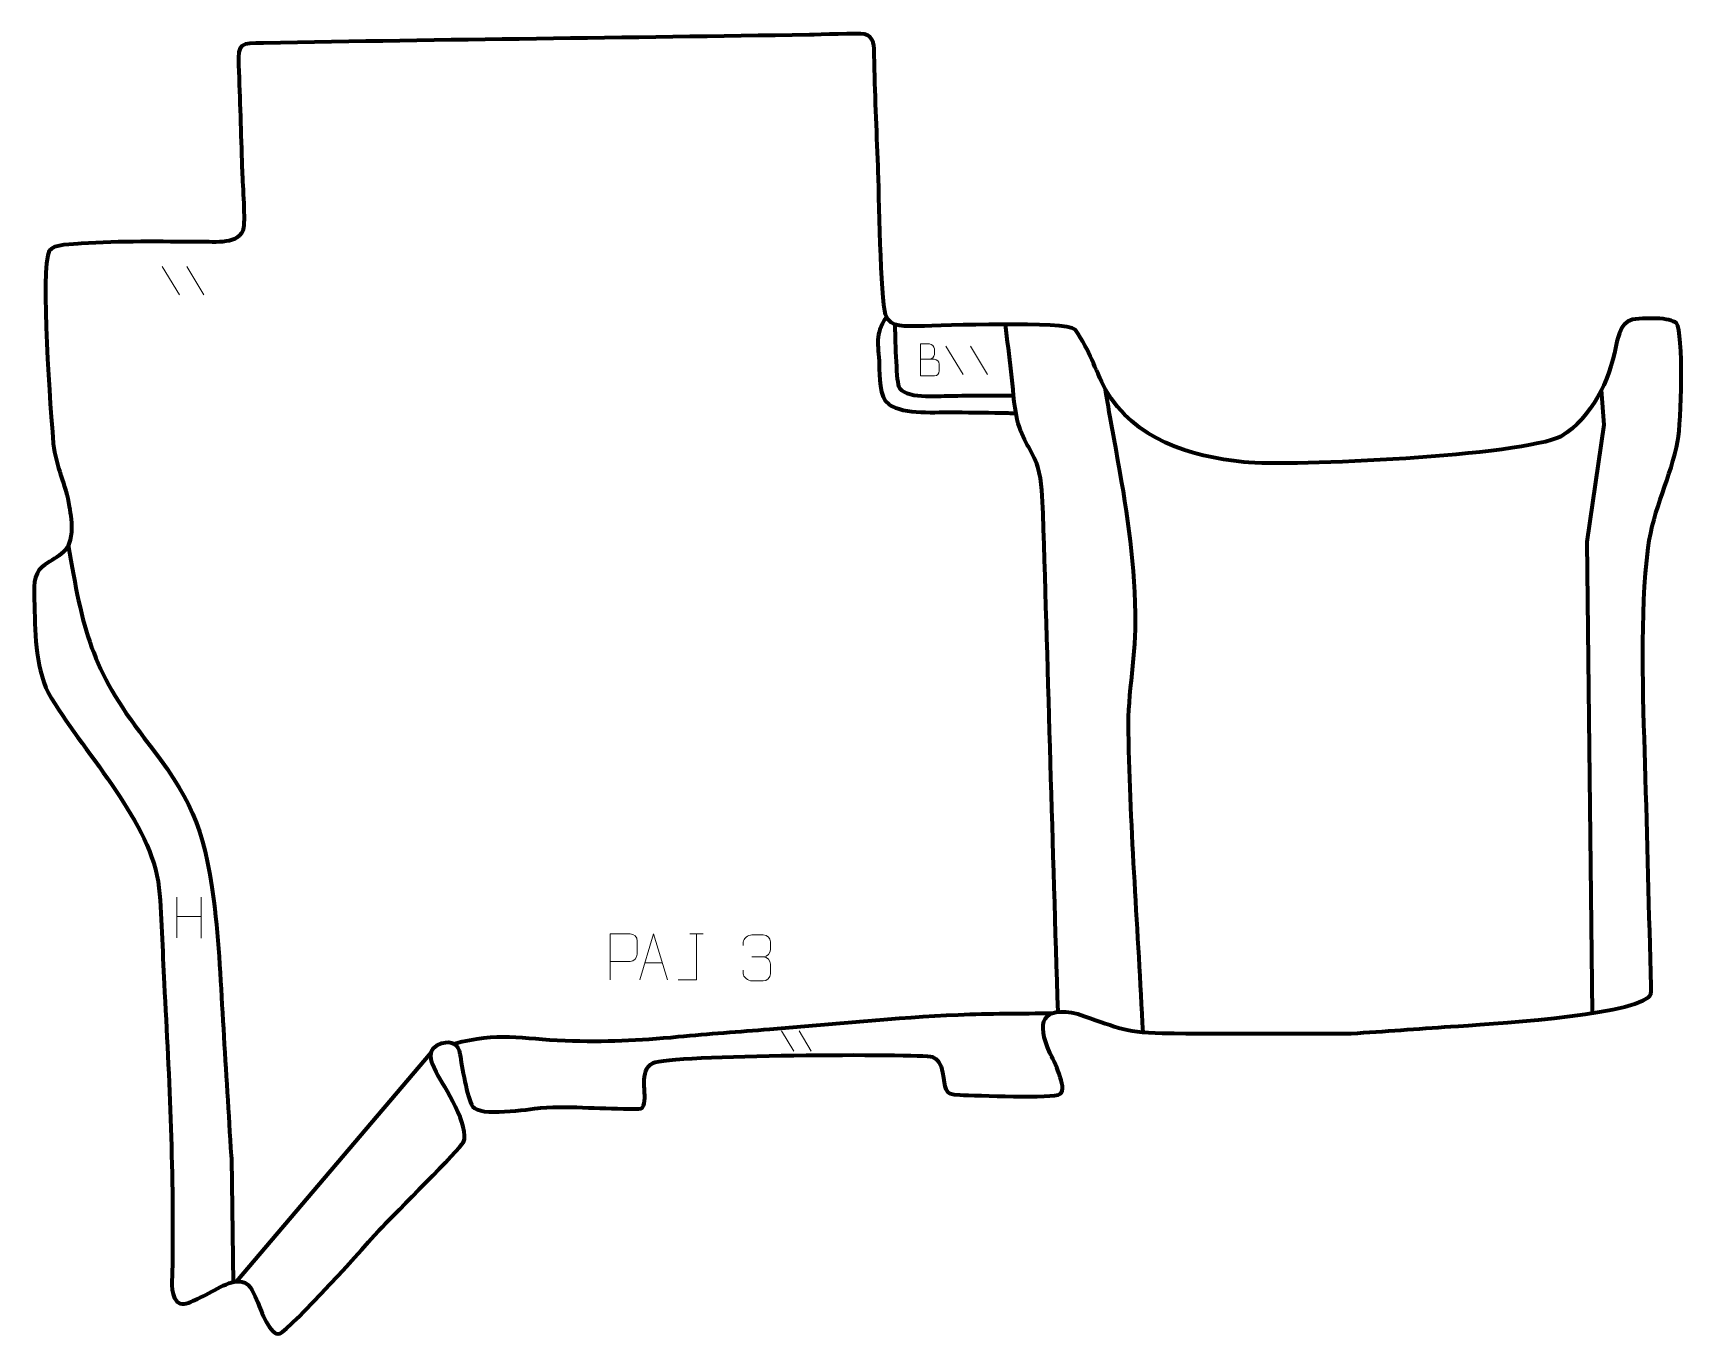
# Model space of a CAD drawing. Header units: millimetres. Extents: x -754 to 142, y 170 to 877.
import ezdxf

# ---------------------------------------------------------------- set-up
doc = ezdxf.new("R2010")
doc.units = ezdxf.units.MM
doc.header["$MEASUREMENT"] = 0
doc.layers.add('layer 2', color=7, linetype='Continuous')
doc.layers.add('layer 3', color=7, linetype='Continuous')

msp = doc.modelspace()

# ---------------------------------------------------------------- linework, layer by layer
at = {"layer": 'layer 2', "color": 250, "lineweight": 9}
for points in [[(-683.3985, 750.7882), (-683.3985, 750.7882), (-674.1346, 735.3955), (-674.1346, 735.3955)], [(-670.1145, 750.7882), (-670.1145, 750.7882), (-660.8506, 735.3955), (-660.8506, 735.3955)], [(-258.5093, 707.6193), (-258.5093, 707.6193), (-249.2454, 692.2266), (-249.2454, 692.2266)], [(-245.2253, 707.6193), (-245.2253, 707.6193), (-235.9614, 692.2266), (-235.9614, 692.2266)], [(-675.4941, 408.8863), (-675.4941, 408.8863), (-675.4941, 386.6936), (-675.4941, 386.6936)], [(-662.3784, 408.8863), (-662.3784, 408.8863), (-662.3784, 386.536), (-662.3784, 386.536)], [(-675.4766, 398.2439), (-675.4766, 398.2439), (-662.3784, 398.2439), (-662.3784, 398.2439)], [(-397.2958, 388.8558), (-397.2958, 388.8558), (-390.1276, 388.8558), (-390.1276, 388.8558)], [(-363.7117, 376.379), (-363.7117, 376.379), (-357.5153, 376.379), (-357.5153, 376.379)], [(-421.6784, 373.1517), (-421.6784, 373.1517), (-412.1827, 373.1517), (-412.1827, 373.1517)], [(-347.6504, 336.3694), (-347.6504, 336.3694), (-341.021, 325.3541), (-341.021, 325.3541)], [(-338.1441, 336.3694), (-338.1441, 336.3694), (-331.5147, 325.3541), (-331.5147, 325.3541)]]:
    msp.add_open_spline(points, degree=3, dxfattribs=at)
at = {"layer": 'layer 2', "color": 142, "lineweight": 158}
for points, knots in [([(-290.7244, 723.4569), (-297.5929, 713.0337), (-295.0989, 709.45), (-294.6773, 697.4827), (-294.6773, 697.4827), (-294.4684, 691.5551), (-294.9078, 679.7356), (-289.4747, 676.041), (-289.4747, 676.041), (-280.9511, 670.2449), (-263.7138, 671.9286), (-253.3412, 671.784), (-253.3412, 671.784), (-243.8226, 671.6514), (-234.302, 671.4878), (-224.7834, 671.3389), (-224.7834, 671.3389), (-223.2798, 671.3154), (-221.7763, 671.2919), (-220.2727, 671.2683)], [0, 0, 0, 0, 0.16666667, 0.16666667, 0.16666667, 0.16666667, 0.33333333, 0.33333333, 0.33333333, 0.33333333, 0.5, 0.5, 0.5, 0.5, 0.66666667, 0.66666667, 0.66666667, 0.66666667, 1, 1, 1, 1]), ([(-286.301, 719.4236), (-286.0166, 713.2541), (-285.579, 689.8495), (-284.1643, 685.8721), (-284.1643, 685.8721), (-281.6164, 678.7081), (-262.8966, 680.6503), (-256.3555, 680.6955), (-256.3555, 680.6955), (-244.7236, 680.7757), (-233.0864, 680.7708), (-221.4539, 680.8016)], [0, 0, 0, 0, 0.25, 0.25, 0.25, 0.25, 0.5, 0.5, 0.5, 0.5, 1, 1, 1, 1]), ([(-197.7093, 346.5655), (-200.5786, 436.6513), (-202.9978, 526.75), (-205.8243, 616.837), (-205.8243, 616.837), (-206.0807, 624.9321), (-206.4237, 634.291), (-208.597, 642.0855), (-208.597, 642.0855), (-211.9029, 651.7131), (-216.9709, 656.0142), (-219.8682, 667.8049), (-219.8682, 667.8049), (-221.7226, 676.1748), (-222.1305, 685.2876), (-223.0911, 693.8403), (-223.0911, 693.8403), (-224.0961, 702.3627), (-225.1784, 710.8768), (-226.2355, 719.393)], [0, 0, 0, 0, 0.16666667, 0.16666667, 0.16666667, 0.16666667, 0.33333333, 0.33333333, 0.33333333, 0.33333333, 0.5, 0.5, 0.5, 0.5, 0.66666667, 0.66666667, 0.66666667, 0.66666667, 1, 1, 1, 1]), ([(-151.5943, 335.616), (-154.2348, 389.6878), (-158.5099, 444.4662), (-159.5182, 498.5104), (-159.5182, 498.5104), (-159.9177, 519.9276), (-155.2183, 540.3415), (-155.6753, 562.3993), (-155.6753, 562.3993), (-156.3425, 594.6079), (-160.5809, 620.1188), (-166.272, 651.5449), (-166.272, 651.5449), (-168.1427, 661.8755), (-169.9953, 672.2093), (-171.7968, 682.5523), (-171.7968, 682.5523), (-171.7968, 682.5523), (-172.0541, 684.0299), (-172.0541, 684.0299)], [0, 0, 0, 0, 0.16666667, 0.16666667, 0.16666667, 0.16666667, 0.33333333, 0.33333333, 0.33333333, 0.33333333, 0.5, 0.5, 0.5, 0.5, 0.66666667, 0.66666667, 0.66666667, 0.66666667, 1, 1, 1, 1]), ([(92.0391, 345.9109), (92.0391, 345.9109), (89.1526, 601.4097), (89.1526, 601.4097), (89.1526, 601.4097), (89.1526, 601.4097), (98.3351, 664.9976), (98.3351, 664.9976), (98.3351, 664.9976), (98.3351, 664.9976), (96.9429, 683.9296), (96.9429, 683.9296)], [0, 0, 0, 0, 0.25, 0.25, 0.25, 0.25, 0.5, 0.5, 0.5, 0.5, 1, 1, 1, 1]), ([(-734.3624, 599.6489), (-726.7403, 554.193), (-721.9761, 532.4836), (-693.2068, 495.0963), (-693.2068, 495.0963), (-667.9882, 462.3236), (-660.9781, 448.4184), (-655.4836, 406.6271), (-655.4836, 406.6271), (-652.58, 384.5423), (-651.6952, 359.9606), (-650.3065, 337.5511), (-650.3065, 337.5511), (-648.8819, 314.5617), (-647.5364, 291.5681), (-646.0613, 268.5817), (-646.0613, 268.5817), (-646.0613, 268.5817), (-645.9651, 267.086), (-645.9651, 267.086), (-645.9651, 267.086), (-645.9651, 267.086), (-644.9249, 199.6426), (-644.9249, 199.6426)], [0, 0, 0, 0, 0.14285714, 0.14285714, 0.14285714, 0.14285714, 0.28571429, 0.28571429, 0.28571429, 0.28571429, 0.42857143, 0.42857143, 0.42857143, 0.42857143, 0.57142857, 0.57142857, 0.57142857, 0.57142857, 0.71428571, 0.71428571, 0.71428571, 0.71428571, 1, 1, 1, 1]), ([(-525.2472, 329.3544), (-501.3043, 335.8979), (-488.8853, 331.9479), (-464.9861, 331.0571), (-464.9861, 331.0571), (-443.015, 330.2382), (-425.4691, 331.0868), (-403.6392, 333.1624), (-403.6392, 333.1624), (-387.1553, 334.7296), (-370.5742, 335.9102), (-354.0612, 337.2061), (-354.0612, 337.2061), (-320.3823, 339.8636), (-285.469, 343.6172), (-251.8581, 345.0869), (-251.8581, 345.0869), (-235.0386, 345.8223), (-217.563, 345.6275), (-200.6226, 345.9651)], [0, 0, 0, 0, 0.16666667, 0.16666667, 0.16666667, 0.16666667, 0.33333333, 0.33333333, 0.33333333, 0.33333333, 0.5, 0.5, 0.5, 0.5, 0.66666667, 0.66666667, 0.66666667, 0.66666667, 1, 1, 1, 1])]:
    msp.add_open_spline(points, degree=3, knots=knots, dxfattribs=at)
at = {"layer": 'layer 2', "color": 250, "lineweight": 9}
for points, knots in [([(-272.3854, 700.4369), (-269.8603, 700.4371), (-267.335, 700.4371), (-264.8093, 700.4369), (-264.8093, 700.4369), (-263.4384, 700.4249), (-262.1035, 699.22), (-262.1035, 697.7976), (-262.1035, 697.7976), (-262.1038, 697.0145), (-262.1038, 694.8983), (-262.1035, 694.1149), (-262.1035, 694.1149), (-262.0913, 692.8255), (-263.1615, 691.4279), (-264.7726, 691.4397), (-264.7726, 691.4397), (-267.2984, 691.4399), (-269.824, 691.4399), (-272.3494, 691.4397), (-272.3494, 691.4397), (-272.3494, 697.2123), (-272.3494, 702.9846), (-272.3494, 708.7567), (-272.3494, 708.7567), (-270.7021, 708.7567), (-269.0545, 708.7567), (-267.4069, 708.7567), (-267.4069, 708.7567), (-266.2405, 708.769), (-264.7853, 707.4431), (-264.7731, 706.0813), (-264.7731, 706.0813), (-264.7734, 704.6474), (-264.7734, 704.5461), (-264.7731, 703.112), (-264.7731, 703.112), (-264.7611, 701.6782), (-266.048, 700.4249), (-267.4429, 700.4369)], [0, 0, 0, 0, 0.09090909, 0.09090909, 0.09090909, 0.09090909, 0.18181818, 0.18181818, 0.18181818, 0.18181818, 0.27272727, 0.27272727, 0.27272727, 0.27272727, 0.36363636, 0.36363636, 0.36363636, 0.36363636, 0.45454545, 0.45454545, 0.45454545, 0.45454545, 0.54545455, 0.54545455, 0.54545455, 0.54545455, 0.63636364, 0.63636364, 0.63636364, 0.63636364, 0.72727273, 0.72727273, 0.72727273, 0.72727273, 0.81818182, 0.81818182, 0.81818182, 0.81818182, 1, 1, 1, 1]), ([(-440.5771, 363.9022), (-440.5771, 363.9022), (-440.5771, 388.8558), (-440.5771, 388.8558), (-440.5771, 388.8558), (-436.9821, 388.8558), (-433.3868, 388.8558), (-429.7914, 388.8558), (-429.7914, 388.8558), (-427.4662, 388.8179), (-425.9088, 387.3278), (-425.913, 384.9617), (-425.913, 384.9617), (-425.9134, 382.926), (-425.9134, 379.8667), (-425.913, 377.8307), (-425.913, 377.8307), (-425.9195, 375.9553), (-427.7317, 374.0134), (-429.7413, 373.9943), (-429.7413, 373.9943), (-429.7413, 373.9943), (-440.5771, 373.9943), (-440.5771, 373.9943)], [0, 0, 0, 0, 0.14285714, 0.14285714, 0.14285714, 0.14285714, 0.28571429, 0.28571429, 0.28571429, 0.28571429, 0.42857143, 0.42857143, 0.42857143, 0.42857143, 0.57142857, 0.57142857, 0.57142857, 0.57142857, 0.71428571, 0.71428571, 0.71428571, 0.71428571, 1, 1, 1, 1]), ([(-424.401, 363.9023), (-424.401, 363.9023), (-417.03, 388.8558), (-417.03, 388.8558), (-417.03, 388.8558), (-417.03, 388.8558), (-409.4601, 363.9023), (-409.4601, 363.9023)], [0, 0, 0, 0, 0.33333333, 0.33333333, 0.33333333, 0.33333333, 1, 1, 1, 1]), ([(-403.7337, 363.9022), (-403.7337, 363.9022), (-393.7117, 363.9022), (-393.7117, 363.9022), (-393.7117, 363.9022), (-393.7117, 363.9022), (-393.7117, 388.8558), (-393.7117, 388.8558)], [0, 0, 0, 0, 0.33333333, 0.33333333, 0.33333333, 0.33333333, 1, 1, 1, 1]), ([(-368.4214, 382.6242), (-368.4214, 382.6242), (-368.4214, 384.4814), (-368.4214, 384.4814), (-368.4214, 384.4814), (-368.4357, 386.2233), (-365.7712, 388.3414), (-363.7121, 388.3187), (-363.7121, 388.3187), (-361.648, 388.3187), (-359.584, 388.3187), (-357.5203, 388.3187), (-357.5203, 388.3187), (-355.3258, 388.3275), (-353.7275, 386.4807), (-353.6831, 384.5686), (-353.6831, 384.5686), (-353.6835, 383.1335), (-353.6835, 381.6984), (-353.6831, 380.2629), (-353.6831, 380.2629), (-353.7317, 378.6094), (-355.3343, 376.3794), (-357.5326, 376.3894), (-357.5326, 376.3894), (-355.3289, 376.3782), (-353.7209, 374.575), (-353.6669, 372.5155), (-353.6669, 372.5155), (-353.6673, 370.7308), (-353.6673, 368.9461), (-353.6669, 367.161), (-353.6669, 367.161), (-353.6568, 365.0996), (-355.7117, 363.3365), (-357.5326, 363.3446), (-357.5326, 363.3446), (-359.5979, 363.3449), (-361.6631, 363.3449), (-363.7287, 363.3446), (-363.7287, 363.3446), (-365.8973, 363.3561), (-368.4283, 365.7563), (-368.4469, 367.2181), (-368.4469, 367.2181), (-368.4469, 367.2181), (-368.4469, 369.1267), (-368.4469, 369.1267)], [0, 0, 0, 0, 0.07692308, 0.07692308, 0.07692308, 0.07692308, 0.15384615, 0.15384615, 0.15384615, 0.15384615, 0.23076923, 0.23076923, 0.23076923, 0.23076923, 0.30769231, 0.30769231, 0.30769231, 0.30769231, 0.38461538, 0.38461538, 0.38461538, 0.38461538, 0.46153846, 0.46153846, 0.46153846, 0.46153846, 0.53846154, 0.53846154, 0.53846154, 0.53846154, 0.61538462, 0.61538462, 0.61538462, 0.61538462, 0.69230769, 0.69230769, 0.69230769, 0.69230769, 0.76923077, 0.76923077, 0.76923077, 0.76923077, 0.84615385, 0.84615385, 0.84615385, 0.84615385, 1, 1, 1, 1])]:
    msp.add_open_spline(points, degree=3, knots=knots, dxfattribs=at)
at = {"layer": 'layer 2', "color": 142, "lineweight": 158}
msp.add_open_spline([(-643.2118, 200.4007), (-643.2118, 200.4007), (-537.5076, 324.7873), (-537.5076, 324.7873)], degree=3, dxfattribs=at)
at = {"layer": 'layer 3', "color": 242, "lineweight": 158}
msp.add_open_spline([(-38.75, 334.867), (-72.7997, 334.955), (-107.1801, 334.5876), (-141.1847, 335.1081), (-141.1847, 335.1081), (-163.144, 335.4444), (-167.3679, 339.0945), (-186.9676, 345.4947), (-186.9676, 345.4947), (-206.566, 350.0405), (-209.6131, 340.9436), (-202.0831, 324.3592), (-202.0831, 324.3592), (-200.3442, 320.5294), (-192.3152, 305.3587), (-196.5401, 302.1184), (-196.5401, 302.1184), (-200.1768, 299.3292), (-242.0407, 301.4598), (-251.0488, 301.5439), (-251.0488, 301.5439), (-260.3977, 301.6166), (-258.7082, 305.5937), (-260.2776, 313.6925), (-260.2776, 313.6925), (-261.237, 318.6435), (-263.1563, 321.0687), (-265.7494, 322.2226), (-265.7494, 322.2226), (-273.1465, 324.114), (-408.5986, 323.456), (-417.2826, 318.982), (-417.2826, 318.982), (-425.4154, 314.7919), (-420.2716, 301.6894), (-422.3999, 295.7989), (-422.3999, 295.7989), (-423.1292, 293.7805), (-424.2141, 294.2053), (-426.8582, 294.0775), (-426.8582, 294.0775), (-444.5322, 293.816), (-460.1492, 295.7296), (-478.2753, 294.5651), (-478.2753, 294.5651), (-485.0287, 293.8304), (-511.3806, 289.5142), (-515.1273, 295.3634), (-515.1273, 295.3634), (-518.2411, 300.2247), (-520.989, 317.2579), (-522.0118, 323.6465), (-522.0118, 323.6465), (-522.9181, 329.2804), (-526.2493, 331.1142), (-531.8632, 329.6549), (-531.8632, 329.6549), (-540.2856, 326.7957), (-538.2497, 320.2773), (-534.8228, 313.9015), (-534.8228, 313.9015), (-530.6414, 306.4435), (-516.2084, 283.8198), (-520.1652, 276.0184), (-520.1652, 276.0184), (-522.0791, 272.2447), (-557.8051, 236.5578), (-564.0805, 230.1008), (-564.0805, 230.1008), (-571.7364, 221.7578), (-614.2513, 174.1351), (-619.6186, 172.2187), (-619.6186, 172.2187), (-624.9363, 170.3199), (-629.9799, 185.2202), (-631.6667, 188.9362), (-631.6667, 188.9362), (-633.5625, 193.1128), (-635.3069, 199.3865), (-640.1945, 200.3014), (-640.1945, 200.3014), (-647.337, 201.6384), (-656.2483, 194.3889), (-664.3715, 191.0327), (-664.3715, 191.0327), (-667.6008, 189.6984), (-670.9151, 187.5251), (-673.6865, 188.4962), (-673.6865, 188.4962), (-679.4648, 190.5212), (-678.046, 200.5389), (-677.9678, 205.3292), (-677.9678, 205.3292), (-677.1248, 256.8797), (-679.4833, 310.3428), (-682.4387, 361.8532), (-682.4387, 361.8532), (-683.4402, 379.9786), (-683.5077, 399.4188), (-685.6386, 417.3153), (-685.6386, 417.3153), (-691.6164, 452.4135), (-727.2406, 488.6933), (-745.1311, 519.3376), (-745.1311, 519.3376), (-752.7578, 535.0461), (-752.2444, 553.0959), (-752.8444, 570.268), (-752.8444, 570.268), (-753.0467, 576.0551), (-753.5009, 583.8637), (-748.5244, 587.8924), (-748.5244, 587.8924), (-741.2176, 593.8073), (-733.5526, 594.3208), (-732.676, 606.7244), (-732.676, 606.7244), (-732.3579, 611.2256), (-733.1442, 616.2508), (-733.8293, 620.6983), (-733.8293, 620.6983), (-735.7026, 632.3952), (-741.0999, 642.1033), (-742.5468, 654.6759), (-742.5468, 654.6759), (-743.7195, 670.2677), (-749.9712, 749.7421), (-744.6874, 759.2067), (-744.6874, 759.2067), (-742.6382, 762.8775), (-731.3246, 762.895), (-727.4777, 763.1724), (-727.4777, 763.1724), (-706.0735, 764.716), (-684.1996, 764.1391), (-662.7297, 764.149), (-662.7297, 764.149), (-655.1999, 764.1615), (-640.9234, 762.3189), (-639.3686, 771.8415), (-639.3686, 771.8415), (-638.4441, 777.5041), (-640.0311, 796.9198), (-640.2334, 804.3599), (-640.2334, 804.3599), (-640.7338, 822.9855), (-641.349, 841.3552), (-642.0842, 859.9712), (-642.0842, 859.9712), (-642.5717, 872.3174), (-640.7395, 871.6802), (-628.5524, 871.912), (-628.5524, 871.912), (-529.9589, 873.7869), (-431.1897, 874.7663), (-332.5651, 876.3725), (-332.5651, 876.3725), (-327.495, 876.4551), (-305.7939, 877.361), (-302.7101, 876.6925), (-302.7101, 876.6925), (-297.1966, 875.4974), (-297.4331, 869.9898), (-297.3573, 865.228), (-297.3573, 865.228), (-297.0394, 845.2266), (-296.0581, 825.2335), (-295.2892, 805.2442), (-295.2892, 805.2442), (-294.7982, 792.0282), (-293.9357, 732.7446), (-291.2137, 724.6551), (-291.2137, 724.6551), (-288.659, 717.0624), (-279.8333, 718.4583), (-272.9386, 718.4179), (-272.9386, 718.4179), (-261.0271, 718.6023), (-193.533, 721.4476), (-188.3019, 716.5018), (-188.3019, 716.5018), (-180.0358, 704.3695), (-178.184, 696.1146), (-172.0541, 684.0299), (-172.0541, 684.0299), (-156.0999, 656.8237), (-126.5223, 647.9337), (-96.8977, 644.6206), (-96.8977, 644.6206), (-71.2112, 642.1861), (53.9982, 647.9715), (75.0768, 658.649), (75.0768, 658.649), (91.8147, 669.2449), (101.0373, 688.452), (104.6945, 707.3643), (104.6945, 707.3643), (108.169, 722.9258), (111.2491, 722.7137), (126.4612, 722.606), (126.4612, 722.606), (132.3428, 722.3539), (135.713, 721.5459), (137.6015, 719.9668), (137.6015, 719.9668), (141.6765, 714.9363), (140.0374, 665.6602), (138.3972, 656.449), (138.3972, 656.449), (134.5313, 635.943), (125.1417, 620.0594), (122.2668, 598.2451), (122.2668, 598.2451), (117.711, 562.4704), (119.5273, 517.4178), (120.6383, 480.9738), (120.6383, 480.9738), (121.8512, 440.743), (122.6968, 400.4973), (123.9461, 360.272), (123.9461, 360.272), (124.0721, 356.2132), (123.656, 355.6033), (122.4308, 354.5865), (122.4308, 354.5865), (109.8569, 344.1519), (34.472, 339.9914), (15.2025, 338.6429), (15.2025, 338.6429), (-2.7817, 337.3842), (-20.7658, 336.1257), (-38.75, 334.867)], degree=3, knots=[0, 0, 0, 0, 0.01694915, 0.01694915, 0.01694915, 0.01694915, 0.03389831, 0.03389831, 0.03389831, 0.03389831, 0.05084746, 0.05084746, 0.05084746, 0.05084746, 0.06779661, 0.06779661, 0.06779661, 0.06779661, 0.08474576, 0.08474576, 0.08474576, 0.08474576, 0.10169492, 0.10169492, 0.10169492, 0.10169492, 0.11864407, 0.11864407, 0.11864407, 0.11864407, 0.13559322, 0.13559322, 0.13559322, 0.13559322, 0.15254237, 0.15254237, 0.15254237, 0.15254237, 0.16949153, 0.16949153, 0.16949153, 0.16949153, 0.18644068, 0.18644068, 0.18644068, 0.18644068, 0.20338983, 0.20338983, 0.20338983, 0.20338983, 0.22033898, 0.22033898, 0.22033898, 0.22033898, 0.23728814, 0.23728814, 0.23728814, 0.23728814, 0.25423729, 0.25423729, 0.25423729, 0.25423729, 0.27118644, 0.27118644, 0.27118644, 0.27118644, 0.28813559, 0.28813559, 0.28813559, 0.28813559, 0.30508475, 0.30508475, 0.30508475, 0.30508475, 0.3220339, 0.3220339, 0.3220339, 0.3220339, 0.33898305, 0.33898305, 0.33898305, 0.33898305, 0.3559322, 0.3559322, 0.3559322, 0.3559322, 0.37288136, 0.37288136, 0.37288136, 0.37288136, 0.38983051, 0.38983051, 0.38983051, 0.38983051, 0.40677966, 0.40677966, 0.40677966, 0.40677966, 0.42372881, 0.42372881, 0.42372881, 0.42372881, 0.44067797, 0.44067797, 0.44067797, 0.44067797, 0.45762712, 0.45762712, 0.45762712, 0.45762712, 0.47457627, 0.47457627, 0.47457627, 0.47457627, 0.49152542, 0.49152542, 0.49152542, 0.49152542, 0.50847458, 0.50847458, 0.50847458, 0.50847458, 0.52542373, 0.52542373, 0.52542373, 0.52542373, 0.54237288, 0.54237288, 0.54237288, 0.54237288, 0.55932203, 0.55932203, 0.55932203, 0.55932203, 0.57627119, 0.57627119, 0.57627119, 0.57627119, 0.59322034, 0.59322034, 0.59322034, 0.59322034, 0.61016949, 0.61016949, 0.61016949, 0.61016949, 0.62711864, 0.62711864, 0.62711864, 0.62711864, 0.6440678, 0.6440678, 0.6440678, 0.6440678, 0.66101695, 0.66101695, 0.66101695, 0.66101695, 0.6779661, 0.6779661, 0.6779661, 0.6779661, 0.69491525, 0.69491525, 0.69491525, 0.69491525, 0.71186441, 0.71186441, 0.71186441, 0.71186441, 0.72881356, 0.72881356, 0.72881356, 0.72881356, 0.74576271, 0.74576271, 0.74576271, 0.74576271, 0.76271186, 0.76271186, 0.76271186, 0.76271186, 0.77966102, 0.77966102, 0.77966102, 0.77966102, 0.79661017, 0.79661017, 0.79661017, 0.79661017, 0.81355932, 0.81355932, 0.81355932, 0.81355932, 0.83050847, 0.83050847, 0.83050847, 0.83050847, 0.84745763, 0.84745763, 0.84745763, 0.84745763, 0.86440678, 0.86440678, 0.86440678, 0.86440678, 0.88135593, 0.88135593, 0.88135593, 0.88135593, 0.89830508, 0.89830508, 0.89830508, 0.89830508, 0.91525424, 0.91525424, 0.91525424, 0.91525424, 0.93220339, 0.93220339, 0.93220339, 0.93220339, 0.94915254, 0.94915254, 0.94915254, 0.94915254, 0.96610169, 0.96610169, 0.96610169, 0.96610169, 1, 1, 1, 1], dxfattribs=at)

doc.saveas('drawing.dxf')
